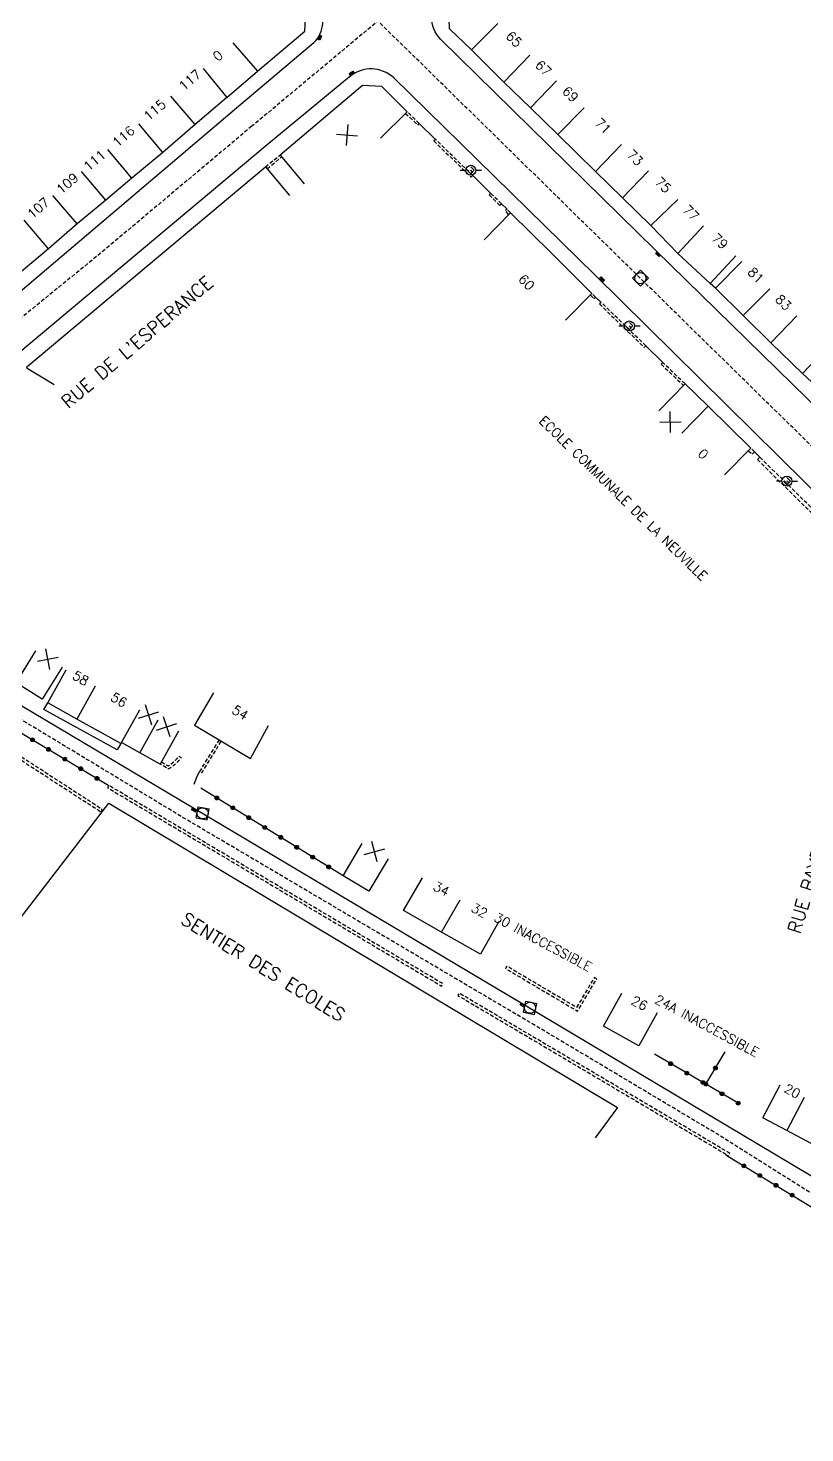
# Model space of a CAD drawing. Header units: millimetres. Extents: x 155999 to 157000, y 122000 to 123000.
# Drawn here: x 156699.7 to 156803.2, y 122399.7 to 122586.8 of the extents above; entities that cross this region are included whole.
import ezdxf
from ezdxf.enums import TextEntityAlignment as Align

# ---------------------------------------------------------------- set-up
doc = ezdxf.new("R2010")
doc.units = ezdxf.units.MM
doc.linetypes.add('DASHED', pattern=[0.75, 0.5, -0.25])
doc.layers.get('0').update_dxf_attribs({"linetype": 'CONTINUOUS'})
for name, color, linetype in [('W0001', 6, 'DASHED'), ('W0008', 7, 'CONTINUOUS'), ('W0017', 7, 'CONTINUOUS'), ('W0100', 7, 'CONTINUOUS'), ('W0112', 1, 'DASHED'), ('W0322', 7, 'CONTINUOUS'), ('W0334', 7, 'CONTINUOUS'), ('W0400', 7, 'CONTINUOUS'), ('W0420', 7, 'CONTINUOUS'), ('W0471', 7, 'CONTINUOUS'), ('W0984', 7, 'CONTINUOUS'), ('W0989', 7, 'CONTINUOUS'), ('W0991', 7, 'CONTINUOUS'), ('W1102', 7, 'CONTINUOUS')]:
    doc.layers.add(name, color=color, linetype=linetype)
doc.styles.get("Standard").update_dxf_attribs({"font": 'romans.shx', "width": 0.85})

# ---------------------------------------------------------------- blocks, each defined once
blk = doc.blocks.new('t322o')
at = {"color": 0, "linetype": 'Continuous'}
for radius in [0.25, 0.15]:
    blk.add_circle((0, 0), radius, dxfattribs=at)
blk = doc.blocks.new('t991o')
at = {"color": 0, "linetype": 'Continuous'}
for p, q in [((-1, 1), (1, -1)), ((-1, -1), (1, 1))]:
    blk.add_line(p, q, dxfattribs=at)
blk = doc.blocks.new('T400')
for p, q in [((-0.15, 0.3), (0.15, 0.3)), ((-0.15, -0.25), (-0.15, 0.3)), ((-0.15, 0.15), (0.15, 0.15)), ((-0.15, 0), (0.15, 0)), ((0.15, 0.3), (0.15, -0.25)), ((-0.15, -0.15), (0.15, -0.15)), ((-0.15, -0.25), (-0.15, -0.3)), ((-0.15, -0.3), (0.15, -0.3)), ((0.15, -0.3), (0.15, -0.25))]:
    blk.add_line(p, q)
blk = doc.blocks.new('T420')
for p, q in [((0.75, 0.75), (-0.75, 0.75)), ((-0.75, 0.75), (-0.75, -0.75)), ((0.75, 0.75), (0.75, -0.75)), ((0.75, -0.75), (-0.75, -0.75))]:
    blk.add_line(p, q)
blk.add_ellipse((0, 0), major_axis=(-0.53, 0.53), ratio=1, start_param=3.926991, end_param=10.210176)
blk = doc.blocks.new('T471')
for p, q in [((-0.333334, 0.333334), (-0.333334, -0.333334)), ((-0.333334, 0.333334), (0.333334, 0.333334)), ((-0.333334, 0), (0, 0)), ((0.500001, 0.500001), (1.000002, 1.000002)), ((-0.500001, -0.500001), (-1.000002, -1.000002)), ((-0.333334, -0.333334), (0.333334, -0.333334))]:
    blk.add_line(p, q)
blk.add_ellipse((0, 0), major_axis=(0.471405, 0.471405), ratio=1, start_param=5.4977871438, end_param=11.780972451)

msp = doc.modelspace()

# ---------------------------------------------------------------- linework, layer by layer
at = {"layer": 'W0001', "flags": 128}
msp.add_lwpolyline([(157000, 122333.19), (156935.62, 122398.87), (156822.82, 122512.75), (156740.96, 122593.04), (156629.21, 122701.82, 0.081137), (156623.14, 122705.52, -0.062082), (156617.07, 122709.22), (156608.76, 122715.92, -0.05496), (156603.95, 122720.62, 0.055454), (156599.15, 122725.32), (156494.7, 122804.82), (156462.71, 122812.33)], format="xyb", dxfattribs=at)
for points in [[(156764.82, 122605.71), (156746.32, 122587.78), (156729.53, 122573.77)], [(156729.53, 122573.77), (156709.34, 122556.81), (156675.19, 122529)], [(156885.67, 122419.19), (156883.35, 122417.57), (156881.84, 122416.92), (156879.6, 122416.39), (156877.36, 122416.43), (156875.03, 122416.71), (156871.53, 122417.57), (156862.76, 122419.65), (156830.63, 122427.32), (156826.11, 122428.22), (156821.01, 122429), (156814.91, 122428.92), (156810.01, 122428.83), (156807.31, 122429.59), (156802.92, 122432.29), (156791.7, 122439.38), (156769.25, 122452.79), (156719.89, 122481.96), (156699.55, 122494.28), (156669.46, 122512.37)]]:
    msp.add_lwpolyline(points, dxfattribs=at)
at = {"layer": 'W0008'}
for points in [[(156727.49, 122576.23), (156737.8, 122584.91, 0.375113), (156738.16, 122590.17), (156698.78, 122628.62), (156653.47, 122672.87), (156646.94, 122679.32), (156644.09, 122682.13), (156626.17, 122698.49, 0.459497), (156621.5, 122698.1), (156608.97, 122683.31)], [(156855.8, 122530.48), (156831.69, 122514.83, -0.386572), (156825.74, 122515.7), (156783.33, 122557.22), (156754.7, 122585.31, -0.383179), (156754.51, 122591.45), (156759.82, 122596.63), (156766.91, 122603.57)], [(156817.42, 122471.64), (156821.99, 122486.91), (156825.47, 122498.47), (156825.21, 122498.54, 0.284465), (156824.23, 122505.51), (156775.2, 122553.98), (156748.44, 122580.2, 0.378715), (156742.54, 122580.37), (156731.57, 122571.3)]]:
    msp.add_lwpolyline(points, format="xyb", dxfattribs=at)
at = {"layer": 'W0008', "flags": 128}
for points in [[(156629.06, 122595.96), (156622.57, 122582.3), (156620.52, 122577.87), (156619.45, 122575.55), (156618.37, 122573.1), (156613.88, 122561.77, 0.122007), (156613.57, 122560.61, 0.122007), (156613.84, 122559.44, 0.08951), (156614.38, 122558.73, 0.08951), (156615.13, 122558.25), (156638.7, 122548.03), (156647.96, 122544.2), (156671.38, 122534.69, 0.043863), (156673.06, 122534.15, 0.064023), (156674.26, 122534.02, 0.028066), (156675.9, 122534.16, 0.028876), (156677.47, 122534.48, 0.075082), (156678.58, 122534.95, 0.049808), (156680.01, 122536.05), (156689.53, 122544.03), (156727.49, 122576.23)], [(156673.8, 122511.48), (156721.9, 122482.9), (156765.62, 122456.85), (156808.36, 122431.39, 0.028258), (156809.17, 122430.95, 0.039045), (156809.8, 122430.72, 0.08378), (156812.77, 122430.4, 0.108874), (156814.99, 122431.03, 0.067172), (156816.51, 122432.13, 0.085087), (156817.4, 122433.32, 0.03551), (156818.18, 122435.16, 0.057431), (156818.44, 122436.37, 0.014703), (156818.61, 122438.8, 0.015639), (156818.63, 122441.09, 0.004749), (156818.58, 122442.72, 0.002585), (156818.44, 122445.71, 0.01951), (156818.36, 122446.57, 0.008405), (156818.07, 122448.53)]]:
    msp.add_lwpolyline(points, format="xyb", dxfattribs=at)
at = {"layer": 'W0008'}
msp.add_lwpolyline([(156754.69, 122585.28), (156754.67, 122585.34)], dxfattribs=at)
at = {"layer": 'W0008', "flags": 128}
msp.add_lwpolyline([(156731.57, 122571.3), (156683.49, 122531.04)], dxfattribs=at)
at = {"layer": 'W0017', "flags": 128}
msp.add_lwpolyline([(156712.1, 122491.56), (156711.61, 122490.7), (156701.84, 122496.07), (156702.36, 122496.98)], dxfattribs=at)
at = {"layer": 'W0100'}
for points in [[(156793.95, 122556.5), (156790.54, 122552.83), (156786.25, 122556.82), (156782.66, 122560.53), (156778.86, 122564.25), (156775.26, 122567.75), (156770.27, 122572.68), (156766.63, 122576.21), (156763.07, 122579.66), (156758.78, 122583.93), (156755.85, 122586.75), (156755.77, 122589.56), (156761.18, 122595.31), (156768.27, 122602.15)], [(156726.22, 122577.61), (156730.29, 122581.11), (156736.59, 122586.44), (156736.71, 122588.97), (156731.28, 122594.24), (156727.86, 122597.57)], [(156746.67, 122572.16), (156750.21, 122575.69), (156746.85, 122579.06), (156744.27, 122579.19), (156733.28, 122569.92), (156736.5, 122566.1)], [(156771.27, 122547.94), (156774.81, 122551.47), (156769.43, 122556.87), (156763.95, 122562.22), (156760.46, 122558.65)], [(156829.94, 122521.26), (156826.46, 122517.68), (156822.46, 122521.56), (156818.33, 122525.7), (156814.08, 122529.83), (156810.43, 122533.45), (156807.85, 122536), (156805.31, 122538.53), (156802.86, 122540.85), (156798.63, 122544.92), (156794.96, 122548.54), (156791.26, 122552.2), (156794.78, 122555.75)], [(156792.44, 122527.32), (156795.95, 122530.88), (156790.29, 122536.47), (156787.2, 122539.45), (156783.72, 122535.85)]]:
    msp.add_lwpolyline(points, dxfattribs=at)
at = {"layer": 'W0100', "flags": 128}
for points in [[(156726.22, 122577.61), (156722, 122574), (156717.7, 122570.28), (156713.54, 122566.84), (156710.07, 122563.93), (156706.29, 122560.75), (156702.45, 122557.43), (156699.11, 122554.65), (156695.52, 122551.65), (156692.09, 122548.76), (156688.65, 122545.87), (156684.52, 122542.46), (156676.39, 122535.56), (156662.72, 122541.32), (156663.6, 122543.03)], [(156703.2, 122539.32), (156699.61, 122541.48), (156699.58, 122541.7), (156731.33, 122568.36), (156734.55, 122564.53)], [(156704.27, 122501.72), (156701.63, 122497.47), (156698.15, 122499.64), (156700.79, 122503.88)], [(156719.75, 122493.17), (156717.31, 122488.8), (156714.6, 122490.32), (156712.18, 122491.67), (156712.1, 122491.56), (156706.25, 122494.8), (156702.36, 122496.98), (156704.81, 122501.34)], [(156724.43, 122498.28), (156721.89, 122493.97), (156729.37, 122489.55), (156731.76, 122493.94)], [(156667.24, 122359.53), (156663.27, 122362.57), (156676.84, 122380.31), (156679.27, 122383.49), (156666.16, 122393.75), (156659.07, 122399.3), (156656.36, 122395.92), (156648.01, 122402.35), (156710.51, 122483.61), (156778.2, 122443.06), (156775.25, 122439.03)], [(156747.67, 122476.16), (156745.11, 122471.86), (156741.67, 122473.91), (156744.23, 122478.21)], [(156762.42, 122467.85), (156759.97, 122463.49), (156754.8, 122466.39), (156749.73, 122469.31), (156752.23, 122473.64)], [(156783.48, 122455.65), (156781.04, 122451.29), (156776.36, 122453.9), (156778.8, 122458.27)], [(156814.03, 122438.55), (156811.66, 122434.15), (156805.32, 122437.57), (156800.74, 122439.98), (156797.54, 122441.67), (156799.88, 122446.09)]]:
    msp.add_lwpolyline(points, dxfattribs=at)
at = {"layer": 'W0112'}
for points in [[(156750, 122575.48), (156751.61, 122573.93), (156751.82, 122574.15), (156750.21, 122575.69)], [(156763.95, 122562.22), (156763.5, 122562.73), (156763.28, 122562.54)], [(156763.72, 122562.03), (156763.28, 122562.54)], [(156774.6, 122551.26), (156775.05, 122550.8), (156775.27, 122551.01), (156774.81, 122551.47)], [(156787.2, 122539.45), (156784.23, 122542.3), (156784.02, 122542.08), (156786.99, 122539.23)], [(156795.63, 122530.55), (156796.12, 122530.08), (156796.44, 122530.41), (156795.95, 122530.88)]]:
    msp.add_lwpolyline(points, dxfattribs=at)
for points in [[(156758.94, 122567.2), (156753.97, 122572.02), (156753.76, 122571.81), (156758.73, 122566.98)], [(156762.77, 122563.42), (156761.33, 122564.83), (156761.12, 122564.62), (156762.56, 122563.2)], [(156781.97, 122544.52), (156776.01, 122550.32), (156775.8, 122550.1), (156781.76, 122544.3)], [(156796.83, 122529.36), (156808.97, 122517.42), (156809.29, 122517.75), (156797.16, 122529.69)]]:
    msp.add_lwpolyline(points, close=True, dxfattribs=at)
at = {"layer": 'W0112', "flags": 128}
for points in [[(156731.33, 122568.36), (156733.28, 122569.92)], [(156731.56, 122568.09), (156733.49, 122569.68)], [(156725.16, 122492.04), (156722.57, 122487.82), (156722.87, 122487.63), (156725.47, 122491.86)], [(156792.62, 122436.79), (156792.9, 122436.59), (156793.16, 122436.95), (156787.65, 122440.23), (156757.14, 122458.28), (156756.96, 122457.98), (156787.47, 122439.92), (156792.65, 122436.84)]]:
    msp.add_lwpolyline(points, dxfattribs=at)
for points in [[(156709.45, 122482.43), (156709.65, 122482.73), (156683.57, 122499.65), (156683.38, 122499.35)], [(156710.5, 122485.95), (156710.32, 122485.65), (156754.8, 122459.23), (156754.99, 122459.53)], [(156775.44, 122460.19), (156775.13, 122460.37), (156772.76, 122456.38), (156763.46, 122461.89), (156763.28, 122461.59), (156772.89, 122455.89)]]:
    msp.add_lwpolyline(points, close=True, dxfattribs=at)
msp.add_lwpolyline([(156717.48, 122489.11), (156718.41, 122488.55, 0.022252), (156719, 122488.99, 0.03511), (156719.45, 122489.4, 0.03511), (156719.83, 122489.87), (156720.12, 122489.67, -0.03511), (156719.71, 122489.16, -0.03511), (156719.22, 122488.71, -0.027204), (156718.46, 122488.16, -0.286166), (156718.37, 122488.16), (156717.31, 122488.8)], format="xyb", dxfattribs=at)
at = {"layer": 'W0322', "flags": 128}
for points in [[(156683.17, 122502.32), (156710.5, 122485.95)], [(156721.87, 122486.11), (156722.2, 122487.07), (156722.57, 122487.82)], [(156741.69, 122473.9), (156722.74, 122485.6)], [(156789.98, 122446.16), (156783.12, 122450.15)], [(156794.37, 122443.57), (156789.98, 122446.16), (156792.53, 122450.47)], [(156792.9, 122436.59), (156806.57, 122428.27), (156816.31, 122422.51), (156846.23, 122414.31)]]:
    msp.add_lwpolyline(points, dxfattribs=at)
at = {"layer": 'W0334', "flags": 128}
for points in [[(156751.82, 122574.15), (156753.97, 122572.02)], [(156758.94, 122567.2), (156761.33, 122564.83)], [(156762.77, 122563.42), (156763.5, 122562.73)], [(156791.26, 122552.2), (156791.24, 122552.18), (156790.54, 122552.83)], [(156775.27, 122551.01), (156776.01, 122550.32)], [(156781.97, 122544.52), (156784.23, 122542.3)], [(156796.44, 122530.41), (156797.16, 122529.69)]]:
    msp.add_lwpolyline(points, dxfattribs=at)
at = {"layer": 'W1102'}
for p, q in [((156762.3, 122587.47), (156758.78, 122583.93)), ((156727.02, 122584.9), (156730.29, 122581.11)), ((156766.55, 122583.25), (156763.07, 122579.66)), ((156723.04, 122581.46), (156726.22, 122577.61)), ((156770.1, 122579.8), (156766.63, 122576.21)), ((156722, 122574), (156718.74, 122577.79)), ((156773.79, 122576.24), (156770.27, 122572.68)), ((156717.7, 122570.28), (156714.48, 122574.1)), ((156713.54, 122566.84), (156710.34, 122570.69)), ((156778.75, 122571.33), (156775.26, 122567.75)), ((156710.07, 122563.93), (156706.85, 122567.76)), ((156782.35, 122567.83), (156778.86, 122564.25)), ((156706.29, 122560.75), (156703.05, 122564.55)), ((156786.26, 122564.01), (156782.66, 122560.53)), ((156702.45, 122557.43), (156699.21, 122561.25)), ((156789.66, 122560.48), (156786.25, 122556.82)), ((156798.47, 122552.1), (156794.96, 122548.54)), ((156802.1, 122548.52), (156798.63, 122544.92)), ((156806.31, 122544.48), (156802.86, 122540.85)), ((156786.78, 122532.9), (156790.29, 122536.47)), ((156708.68, 122499.16), (156706.25, 122494.8)), ((156712.18, 122491.67), (156714.6, 122496.04)), ((156714.6, 122490.32), (156717.04, 122494.69)), ((156754.8, 122466.39), (156757.27, 122470.73)), ((156803.08, 122444.4), (156800.74, 122439.98))]:
    msp.add_line(p, q, dxfattribs=at)

# ---------------------------------------------------------------- block references
at = {"layer": 'W0322'}
for p, rotation in [((156700.33, 122492.04), 329.087310764111), ((156702.47, 122490.76), 329.087310764111), ((156704.62, 122489.47), 329.087310764111), ((156706.76, 122488.19), 329.087310764111), ((156708.91, 122486.9), 329.087310764111), ((156724.87, 122484.29), 148.3141884772343), ((156726.99, 122482.98), 148.3141884772343), ((156729.12, 122481.66), 148.3141884772343), ((156731.25, 122480.35), 148.3141884772343), ((156733.38, 122479.04), 148.3141884772343), ((156735.5, 122477.72), 148.3141884772343), ((156737.63, 122476.41), 148.3141884772343), ((156739.76, 122475.1), 148.3141884772343), ((156785.28, 122448.89), 149.8831119890368), ((156791.25, 122448.31), 59.36742112068611), ((156787.44, 122447.64), 149.8831119890368), ((156789.6, 122446.38), 149.8831119890368), ((156789.98, 122446.16), 149.3674211204247), ((156792.13, 122444.89), 149.3674211204247), ((156794.28, 122443.62), 149.3674211204247), ((156795.04, 122435.29), 328.6625327931956), ((156797.17, 122433.99), 328.6625327931956), ((156799.31, 122432.69), 328.6625327931956), ((156801.45, 122431.39), 328.6625327931956)]:
    msp.add_blockref('t322o', p, dxfattribs=dict(at, rotation=rotation))
at = {"layer": 'W0400'}
for p, rotation in [((156738.56, 122585.57), 150.7320188165425), ((156742.8, 122580.8), 305.3216950393934), ((156783.59, 122556.73), 225.612502891225), ((156776.15, 122553.36), 225.330698653898), ((156721.82, 122482.71), 61.4417562520459), ((156765.58, 122456.71), 58.80992514599276)]:
    msp.add_blockref('T400', p, dxfattribs=dict(at, rotation=rotation))
at = {"layer": 'W0420'}
for p, rotation in [((156781.26, 122553.52), 135.330698653898), ((156722.98, 122482.24), 168.4096199999999), ((156766.57, 122456.34), 168.4096199999999)]:
    msp.add_blockref('T420', p, dxfattribs=dict(at, rotation=rotation))
at = {"layer": 'W0471'}
for p, rotation in [((156758.67, 122567.9), 135.544518709008), ((156779.8, 122547.16), 136.239395370174), ((156800.77, 122526.49), 135.485114161087)]:
    msp.add_blockref('T471', p, dxfattribs=dict(at, rotation=rotation))
at = {"layer": 'W0991'}
for p, rotation in [((156742.19, 122572.59), 310.12665194681), ((156785.26, 122534.37), 45.9967496069724), ((156702.37, 122502.78), 55.43008343716286), ((156715.79, 122495.34), 62.95494220553459), ((156718.2, 122493.77), 62.95494220553459), ((156745.86, 122477.13), 59.98229244412859)]:
    msp.add_blockref('t991o', p, dxfattribs=dict(at, rotation=rotation))

# ---------------------------------------------------------------- texts
at = {"layer": 'W0984'}
msp.add_text('ECOLE COMMUNALE DE LA NEUVILLE', height=1.25, rotation=315.6737, dxfattribs=at).set_placement((156778.98, 122524.22), align=Align.MIDDLE)
at = {"layer": 'W0989'}
for s, rotation, p in [("RUE DE L'ESPERANCE", 40.5042, (156714.23, 122545.02)), ('RUE BAYEMONT', 73.0572, (156804.27, 122474.89)), ('SENTIER DES ECOLES', 328.1425, (156731.05, 122461.78))]:
    msp.add_text(s, height=1.75, rotation=rotation, dxfattribs=at).set_placement(p, align=Align.MIDDLE)
at = {"layer": 'W0991'}
for s, rotation, p in [('65', 315.1876, (156764.43, 122585.37)), ('0', 40.7604, (156725, 122583.16)), ('67', 315.8373, (156768.34, 122581.52)), ('117', 40.4554, (156721.28, 122579.91)), ('69', 315.9394, (156771.94, 122578.03)), ('115', 40.4554, (156716.58, 122575.92)), ('71', 315.331, (156776.27, 122573.79)), ('116', 40.4554, (156712.44, 122572.42)), ('111', 40.4554, (156708.59, 122569.21)), ('73', 315.7474, (156780.55, 122569.57)), ('109', 40.4554, (156704.96, 122566.16)), ('75', 315.6871, (156784.28, 122565.94)), ('107', 40.4554, (156701.1, 122562.88)), ('77', 314.0377, (156787.98, 122562.22)), ('79', 317.1018, (156791.85, 122558.44)), ('60', 314.8981, (156766.1, 122552.98)), ('81', 315.2748, (156796.63, 122553.92)), ('83', 315.3787, (156800.3, 122550.3)), ('0', 315.4143, (156789.62, 122530.11)), ('58', 329.4106, (156706.75, 122500.25)), ('56', 329.4106, (156711.83, 122497.36)), ('54', 329.4106, (156727.98, 122495.66)), ('34', 331.6646, (156754.76, 122472.18)), ('32', 331.6646, (156759.83, 122469.3)), ('30 INACCESSIBLE', 331.6646, (156768.3, 122465.09)), ('26', 331.6646, (156781.14, 122456.96)), ('24A INACCESSIBLE', 331.6646, (156790.12, 122453.94)), ('20', 331.6646, (156801.48, 122445.24))]:
    msp.add_text(s, height=1.25, rotation=rotation, dxfattribs=at).set_placement(p, align=Align.MIDDLE)

doc.saveas('drawing.dxf')
